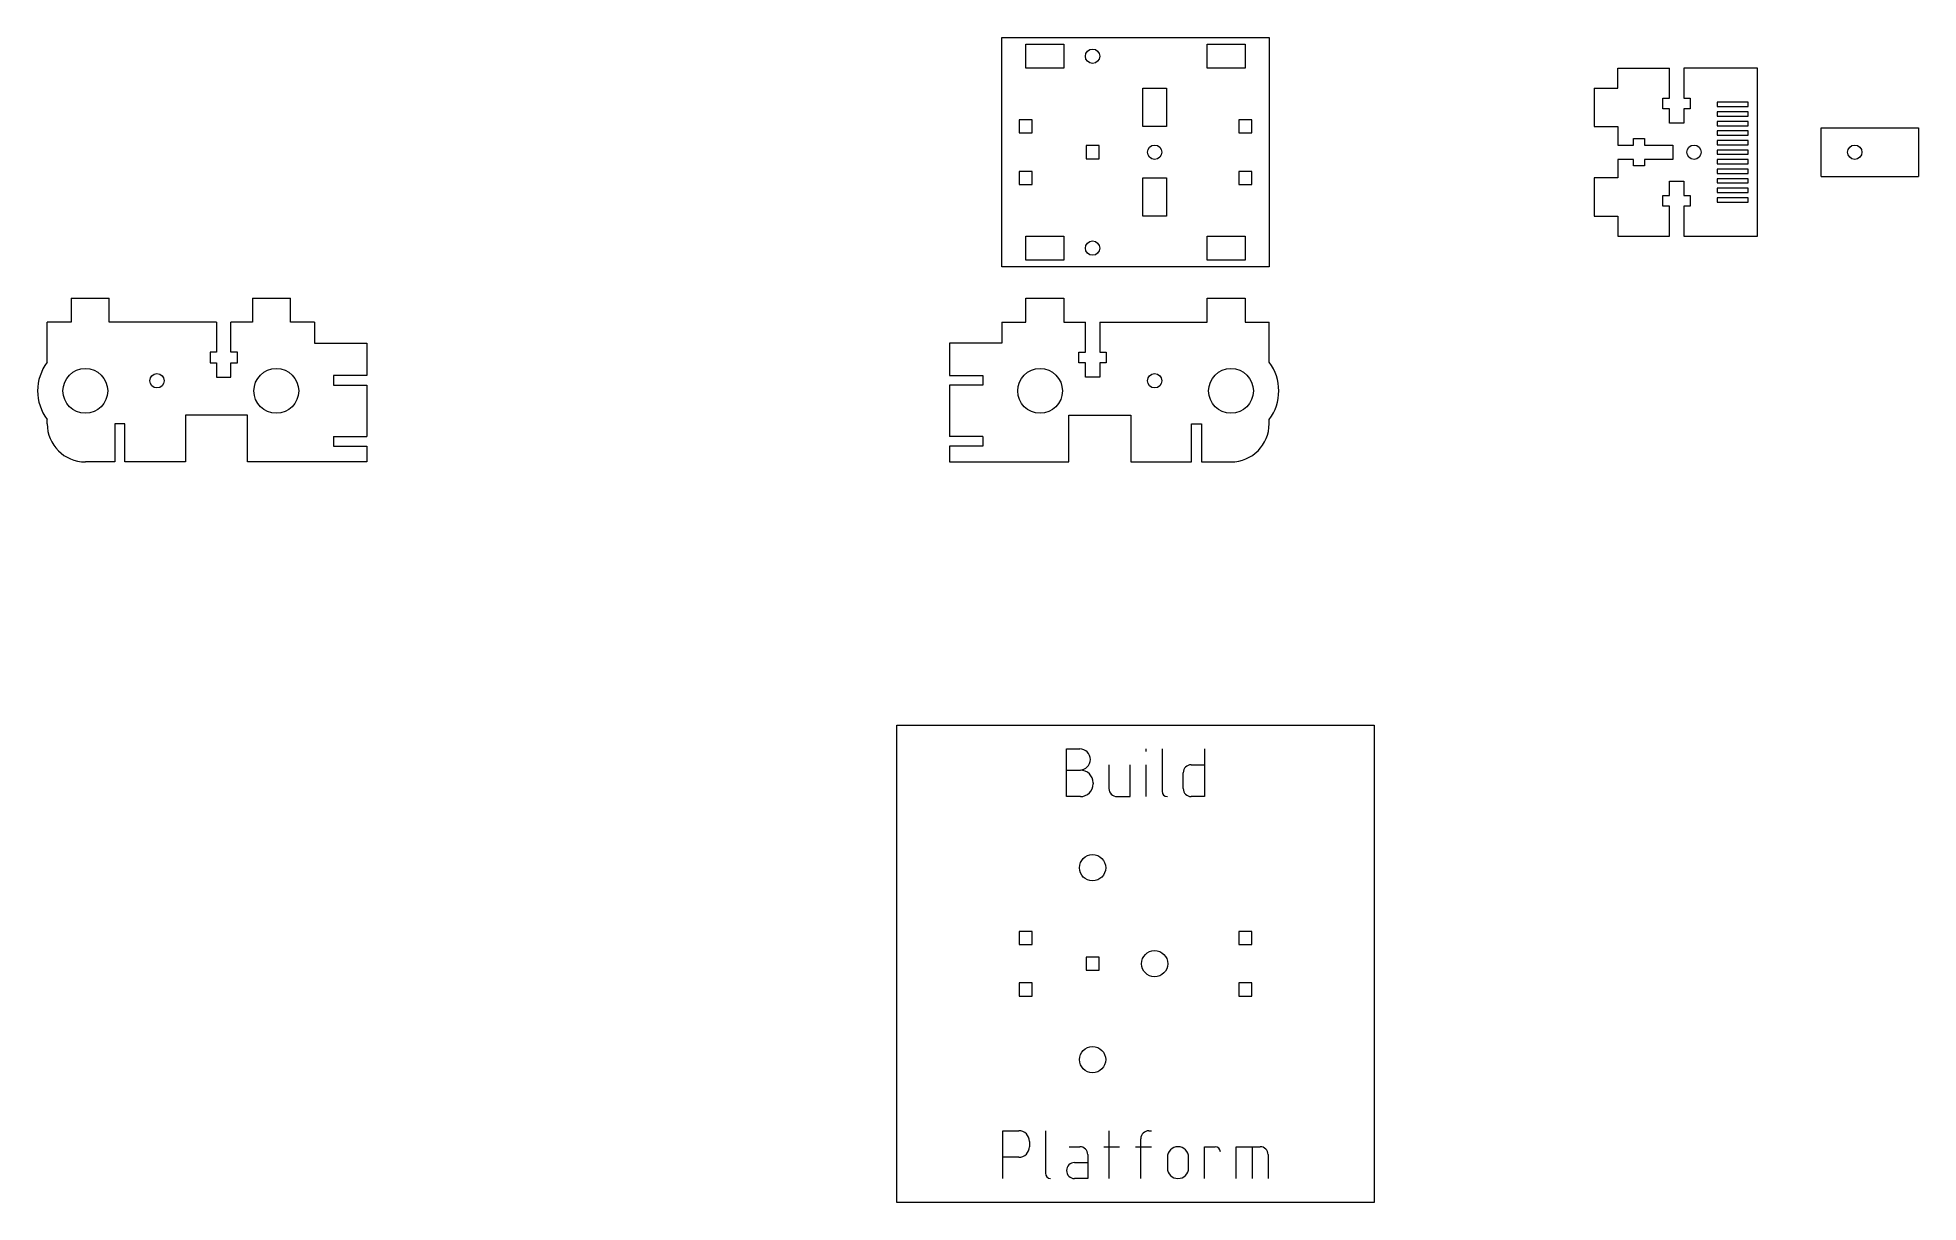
# Model space of a CAD drawing. Header units: millimetres. Extents: x -110 to 284, y -80 to 164.
import ezdxf

# ---------------------------------------------------------------- set-up
doc = ezdxf.new("R2010")
doc.units = ezdxf.units.MM
for name, color, linetype, lineweight, true_color in [('build-platform', 7, 'CONTINUOUS', 0, 0x000000), ('cuts', 7, 'CONTINUOUS', 0, 0x000000), ('inner-clamp', 7, 'CONTINUOUS', 0, 0x000000), ('platform-text', 4, 'CONTINUOUS', 0, 0x00ffff)]:
    doc.layers.add(name, color=color, linetype=linetype, lineweight=lineweight, true_color=true_color)

# ---------------------------------------------------------------- blocks, each defined once
blk = doc.blocks.new('m3-t-slot')
at = {"layer": 'cuts'}
for p, q in [((-2.86, 6.28), (-2.86, 8.55)), ((-2.86, 8.55), (-1.5, 8.55)), ((-1.5, 11.5), (1.5, 11.5)), ((-1.5, 8.55), (-1.5, 11.5)), ((1.5, 11.5), (1.5, 8.55)), ((1.5, 8.55), (2.86, 8.55)), ((2.86, 8.55), (2.86, 6.28)), ((-1.5, 6.28), (-2.86, 6.28)), ((-1.5, 0), (-1.5, 6.28)), ((1.5, 6.28), (1.5, 0)), ((2.86, 6.28), (1.5, 6.28))]:
    blk.add_line(p, q, dxfattribs=at)
blk = doc.blocks.new('magnet_hole')
at = {"layer": 'cuts'}
for p, q in [((-1.37, 1.37), (-1.37, -1.37)), ((1.37, 1.37), (-1.37, 1.37)), ((1.37, -1.37), (1.37, 1.37)), ((-1.37, -1.37), (1.37, -1.37))]:
    blk.add_line(p, q, dxfattribs=at)
blk = doc.blocks.new('m3-t-modified')
at = {"layer": 'cuts'}
for p, q in [((-1.5, 11.5), (1.5, 11.5)), ((-1.5, 5.55), (-1.5, 11.5)), ((1.5, 11.5), (1.5, 5.55)), ((-2.86, 3.28), (-2.86, 5.55)), ((-2.86, 5.55), (-1.5, 5.55)), ((1.5, 5.55), (2.86, 5.55)), ((2.86, 5.55), (2.86, 3.28)), ((-1.5, 3.28), (-2.86, 3.28)), ((-1.5, 0), (-1.5, 3.28)), ((2.86, 3.28), (1.5, 3.28)), ((1.5, 3.28), (1.5, 0))]:
    blk.add_line(p, q, dxfattribs=at)

msp = doc.modelspace()

# ---------------------------------------------------------------- linework, layer by layer
at = {"layer": 'build-platform'}
for p, q in [((70, -80), (70, 20)), ((70, 20), (170, 20)), ((170, 20), (170, -80)), ((170, -80), (70, -80))]:
    msp.add_line(p, q, dxfattribs=at)
for centre in [(111, -9.9), (124, -30), (111, -50.1)]:
    msp.add_circle(centre, 2.75, dxfattribs=at)
at = {"layer": 'cuts'}
for p, q in [((92, 164), (148, 164)), ((92, 116), (92, 164)), ((97, 157.6), (97, 162.6)), ((97, 162.6), (105, 162.6)), ((105, 162.6), (105, 157.6)), ((135, 157.6), (135, 162.6)), ((135, 162.6), (143, 162.6)), ((143, 162.6), (143, 157.6)), ((148, 164), (148, 116)), ((105, 157.6), (97, 157.6)), ((143, 157.6), (135, 157.6)), ((221.05, 157.6), (231.83, 157.6)), ((221.05, 153.4), (221.05, 157.6)), ((250.33, 157.6), (234.83, 157.6)), ((250.33, 122.4), (250.33, 157.6)), ((121.5, 145.4), (121.5, 153.4)), ((121.5, 153.4), (126.5, 153.4)), ((126.5, 153.4), (126.5, 145.4)), ((216.05, 153.4), (221.05, 153.4)), ((216.05, 153.4), (216.05, 145.4)), ((248.33, 150.45), (241.83, 150.45)), ((241.83, 150.45), (241.83, 149.55)), ((248.33, 149.55), (248.33, 150.45)), ((241.83, 149.55), (248.33, 149.55)), ((248.33, 148.45), (241.83, 148.45)), ((241.83, 148.45), (241.83, 147.55)), ((241.83, 147.55), (248.33, 147.55)), ((248.33, 146.45), (241.83, 146.45)), ((241.83, 146.45), (241.83, 145.55)), ((248.33, 147.55), (248.33, 148.45)), ((248.33, 145.55), (248.33, 146.45)), ((126.5, 145.4), (121.5, 145.4)), ((216.05, 145.4), (221.05, 145.4)), ((221.05, 145.4), (221.05, 141.5)), ((241.83, 145.55), (248.33, 145.55)), ((248.33, 144.45), (241.83, 144.45)), ((241.83, 144.45), (241.83, 143.55)), ((241.83, 143.55), (248.33, 143.55)), ((248.33, 142.45), (241.83, 142.45)), ((241.83, 142.45), (241.83, 141.55)), ((248.33, 143.55), (248.33, 144.45)), ((248.33, 141.55), (248.33, 142.45)), ((221.05, 138.5), (221.05, 134.6)), ((241.83, 141.55), (248.33, 141.55)), ((248.33, 140.45), (241.83, 140.45)), ((241.83, 140.45), (241.83, 139.55)), ((241.83, 139.55), (248.33, 139.55)), ((248.33, 138.45), (241.83, 138.45)), ((241.83, 138.45), (241.83, 137.55)), ((248.33, 139.55), (248.33, 140.45)), ((248.33, 137.55), (248.33, 138.45)), ((121.5, 126.6), (121.5, 134.6)), ((121.5, 134.6), (126.5, 134.6)), ((126.5, 134.6), (126.5, 126.6)), ((221.05, 134.6), (216.05, 134.6)), ((216.05, 134.6), (216.05, 126.6)), ((241.83, 137.55), (248.33, 137.55)), ((248.33, 136.45), (241.83, 136.45)), ((241.83, 136.45), (241.83, 135.55)), ((241.83, 135.55), (248.33, 135.55)), ((248.33, 134.45), (241.83, 134.45)), ((241.83, 134.45), (241.83, 133.55)), ((248.33, 135.55), (248.33, 136.45)), ((248.33, 133.55), (248.33, 134.45)), ((241.83, 133.55), (248.33, 133.55)), ((248.33, 132.45), (241.83, 132.45)), ((241.83, 132.45), (241.83, 131.55)), ((241.83, 131.55), (248.33, 131.55)), ((248.33, 130.45), (241.83, 130.45)), ((241.83, 130.45), (241.83, 129.55)), ((248.33, 131.55), (248.33, 132.45)), ((248.33, 129.55), (248.33, 130.45)), ((126.5, 126.6), (121.5, 126.6)), ((216.05, 126.6), (221.05, 126.6)), ((221.05, 126.6), (221.05, 122.4)), ((241.83, 129.55), (248.33, 129.55)), ((97, 117.4), (97, 122.4)), ((97, 122.4), (105, 122.4)), ((105, 122.4), (105, 117.4)), ((135, 117.4), (135, 122.4)), ((135, 122.4), (143, 122.4)), ((143, 122.4), (143, 117.4)), ((221.05, 122.4), (231.83, 122.4)), ((234.83, 122.4), (250.33, 122.4)), ((148, 116), (92, 116)), ((105, 117.4), (97, 117.4)), ((143, 117.4), (135, 117.4)), ((-103, 109.4), (-103, 104.4)), ((-103, 109.4), (-95, 109.4)), ((-95, 104.4), (-95, 109.4)), ((-65, 109.4), (-65, 104.4)), ((-65, 109.4), (-57, 109.4)), ((-57, 104.4), (-57, 109.4)), ((97, 104.4), (97, 109.4)), ((97, 109.4), (105, 109.4)), ((105, 109.4), (105, 104.4)), ((135, 104.4), (135, 109.4)), ((135, 109.4), (143, 109.4)), ((143, 109.4), (143, 104.4)), ((-108, 96), (-108, 104.4)), ((-103, 104.4), (-108, 104.4)), ((-72.5, 104.4), (-95, 104.4)), ((-65, 104.4), (-69.5, 104.4)), ((-52, 104.4), (-57, 104.4)), ((-52, 104.4), (-52, 100)), ((92, 104.4), (92, 100)), ((92, 104.4), (97, 104.4)), ((105, 104.4), (109.5, 104.4)), ((112.5, 104.4), (135, 104.4)), ((143, 104.4), (148, 104.4)), ((148, 96), (148, 104.4)), ((-52, 100), (-41, 100)), ((-41, 100), (-41, 93.2)), ((92, 100), (81, 100)), ((81, 100), (81, 93.2)), ((-41, 93.2), (-48, 93.2)), ((-48, 93.2), (-48, 91.2)), ((-48, 91.2), (-41, 91.2)), ((-41, 91.2), (-41, 80.42)), ((81, 93.2), (88, 93.2)), ((88, 91.2), (81, 91.2)), ((81, 91.2), (81, 80.42)), ((88, 93.2), (88, 91.2)), ((-108, 83.12), (-108, 84)), ((-93.8, 83.12), (-93.8, 75.12)), ((-91.7, 83.12), (-93.8, 83.12)), ((-91.7, 75.12), (-91.7, 83.12)), ((-66, 84.92), (-79, 84.92)), ((-79, 84.92), (-79, 75.12)), ((-66, 75.12), (-66, 84.92)), ((106, 75.12), (106, 84.92)), ((106, 84.92), (119, 84.92)), ((119, 84.92), (119, 75.12)), ((131.7, 75.12), (131.7, 83.12)), ((131.7, 83.12), (133.8, 83.12)), ((133.8, 83.12), (133.8, 75.12)), ((148, 83.12), (148, 84)), ((-48, 80.42), (-48, 78.42)), ((-48, 80.42), (-41, 80.42)), ((88, 80.42), (81, 80.42)), ((88, 80.42), (88, 78.42)), ((-93.8, 75.12), (-100, 75.12)), ((-79, 75.12), (-91.7, 75.12)), ((-41, 75.12), (-66, 75.12)), ((-48, 78.42), (-41, 78.42)), ((-41, 78.42), (-41, 75.12)), ((88, 78.42), (81, 78.42)), ((81, 78.42), (81, 75.12)), ((81, 75.12), (106, 75.12)), ((119, 75.12), (131.7, 75.12)), ((133.8, 75.12), (140, 75.12))]:
    msp.add_line(p, q, dxfattribs=at)
for centre, radius in [((111, 160.1), 1.5), ((124, 140), 1.5), ((237, 140), 1.5), ((111, 119.9), 1.5), ((-100, 90), 4.69), ((-60, 90), 4.69), ((100, 90), 4.69), ((140, 90), 4.69), ((-85, 92.12), 1.5), ((124, 92.12), 1.5)]:
    msp.add_circle(centre, radius, dxfattribs=at)
for centre, radius, start, end in [((-100, 90), 10, 143.1301, 216.8699), ((140, 90), 10, 323.1301, 36.8699), ((-100, 83.12), 8, 180, 270), ((140, 83.12), 8, 270, 0)]:
    msp.add_arc(centre, radius, start, end, dxfattribs=at)
at = {"layer": 'inner-clamp'}
for p, q in [((263.66, 145.09), (284, 145.09)), ((263.66, 134.91), (263.66, 145.09)), ((284, 145.09), (284, 134.91)), ((263.66, 134.91), (284, 134.91))]:
    msp.add_line(p, q, dxfattribs=at)
msp.add_circle((270.67, 140), 1.5, dxfattribs=at)
at = {"layer": 'platform-text'}
for p, q in [((105.56, 5), (105.56, 15)), ((105.56, 15), (108.33, 15)), ((122.22, 14.44), (122.22, 15)), ((125.56, 15), (125.56, 6.11)), ((134.44, 15), (134.44, 5)), ((105.56, 10.56), (108.44, 10.56)), ((111.11, 7.89), (111.11, 7.67)), ((114.44, 11.67), (114.44, 6.67)), ((118.89, 5), (118.89, 11.67)), ((122.22, 5), (122.22, 11.67)), ((130, 6.67), (130, 10)), ((131.67, 11.67), (134.44, 11.67)), ((108.44, 5), (105.56, 5)), ((116.11, 5), (118.89, 5)), ((134.44, 5), (131.67, 5)), ((92.22, -75), (92.22, -65)), ((92.22, -65), (95.56, -65)), ((101.11, -65), (101.11, -73.89)), ((114.44, -65), (114.44, -75)), ((121.11, -75), (121.11, -66.67)), ((122.78, -65), (123.33, -65)), ((95.56, -70.56), (92.22, -70.56)), ((97.78, -67.22), (97.78, -68.33)), ((106.11, -68.33), (108.33, -68.33)), ((110, -70), (110, -75)), ((113.33, -68.33), (116.67, -68.33)), ((120, -68.33), (123.33, -68.33)), ((126.67, -70.56), (126.67, -72.78)), ((131.11, -72.78), (131.11, -70.56)), ((134.44, -75), (134.44, -68.33)), ((134.44, -68.33), (136.67, -68.33)), ((141.11, -75), (141.11, -68.33)), ((141.11, -68.33), (146.11, -68.33)), ((144.44, -68.33), (144.44, -75)), ((147.78, -70), (147.78, -75)), ((107.22, -71.67), (110, -71.67)), ((110, -75), (107.22, -75))]:
    msp.add_line(p, q, dxfattribs=at)
for centre, radius, start, end in [((108.33, 12.78), 2.22, 270, 90), ((108.44, 7.89), 2.67, 0, 90), ((131.67, 10), 1.67, 90, 180), ((108.44, 7.67), 2.67, 270, 0), ((116.11, 6.67), 1.67, 180, 270), ((126.67, 6.11), 1.11, 180, 270), ((131.67, 6.67), 1.67, 180, 270), ((95.56, -67.22), 2.22, 0, 90), ((122.78, -66.67), 1.67, 90, 180), ((95.56, -68.33), 2.22, 270, 0), ((108.33, -70), 1.67, 0, 90), ((128.89, -70.56), 2.22, 0, 180), ((136.67, -69.44), 1.11, 0, 90), ((146.11, -70), 1.67, 0, 90), ((102.22, -73.89), 1.11, 180, 270), ((107.22, -73.33), 1.67, 90, 270), ((128.89, -72.78), 2.22, 180, 0)]:
    msp.add_arc(centre, radius, start, end, dxfattribs=at)

# ---------------------------------------------------------------- block references
at = {"layer": 'cuts'}
for name, p, rotation in [('m3-t-slot', (233.33, 157.6), 180), ('m3-t-modified', (221.05, 140), 270), ('m3-t-slot', (111, 104.4), 180)]:
    msp.add_blockref(name, p, dxfattribs=dict(at, rotation=rotation))
for name, p in [('magnet_hole', (97, 145.4)), ('magnet_hole', (143, 145.4)), ('magnet_hole', (111, 140)), ('magnet_hole', (97, 134.6)), ('magnet_hole', (143, 134.6)), ('m3-t-slot', (233.33, 122.4)), ('magnet_hole', (97, -24.6)), ('magnet_hole', (143, -24.6)), ('magnet_hole', (111, -30)), ('magnet_hole', (97, -35.4)), ('magnet_hole', (143, -35.4))]:
    msp.add_blockref(name, p, dxfattribs=at)
at = {"layer": 'cuts', "yscale": -1, "rotation": 360}
msp.add_blockref('m3-t-slot', (-71, 104.4), dxfattribs=at)

doc.saveas('drawing.dxf')
